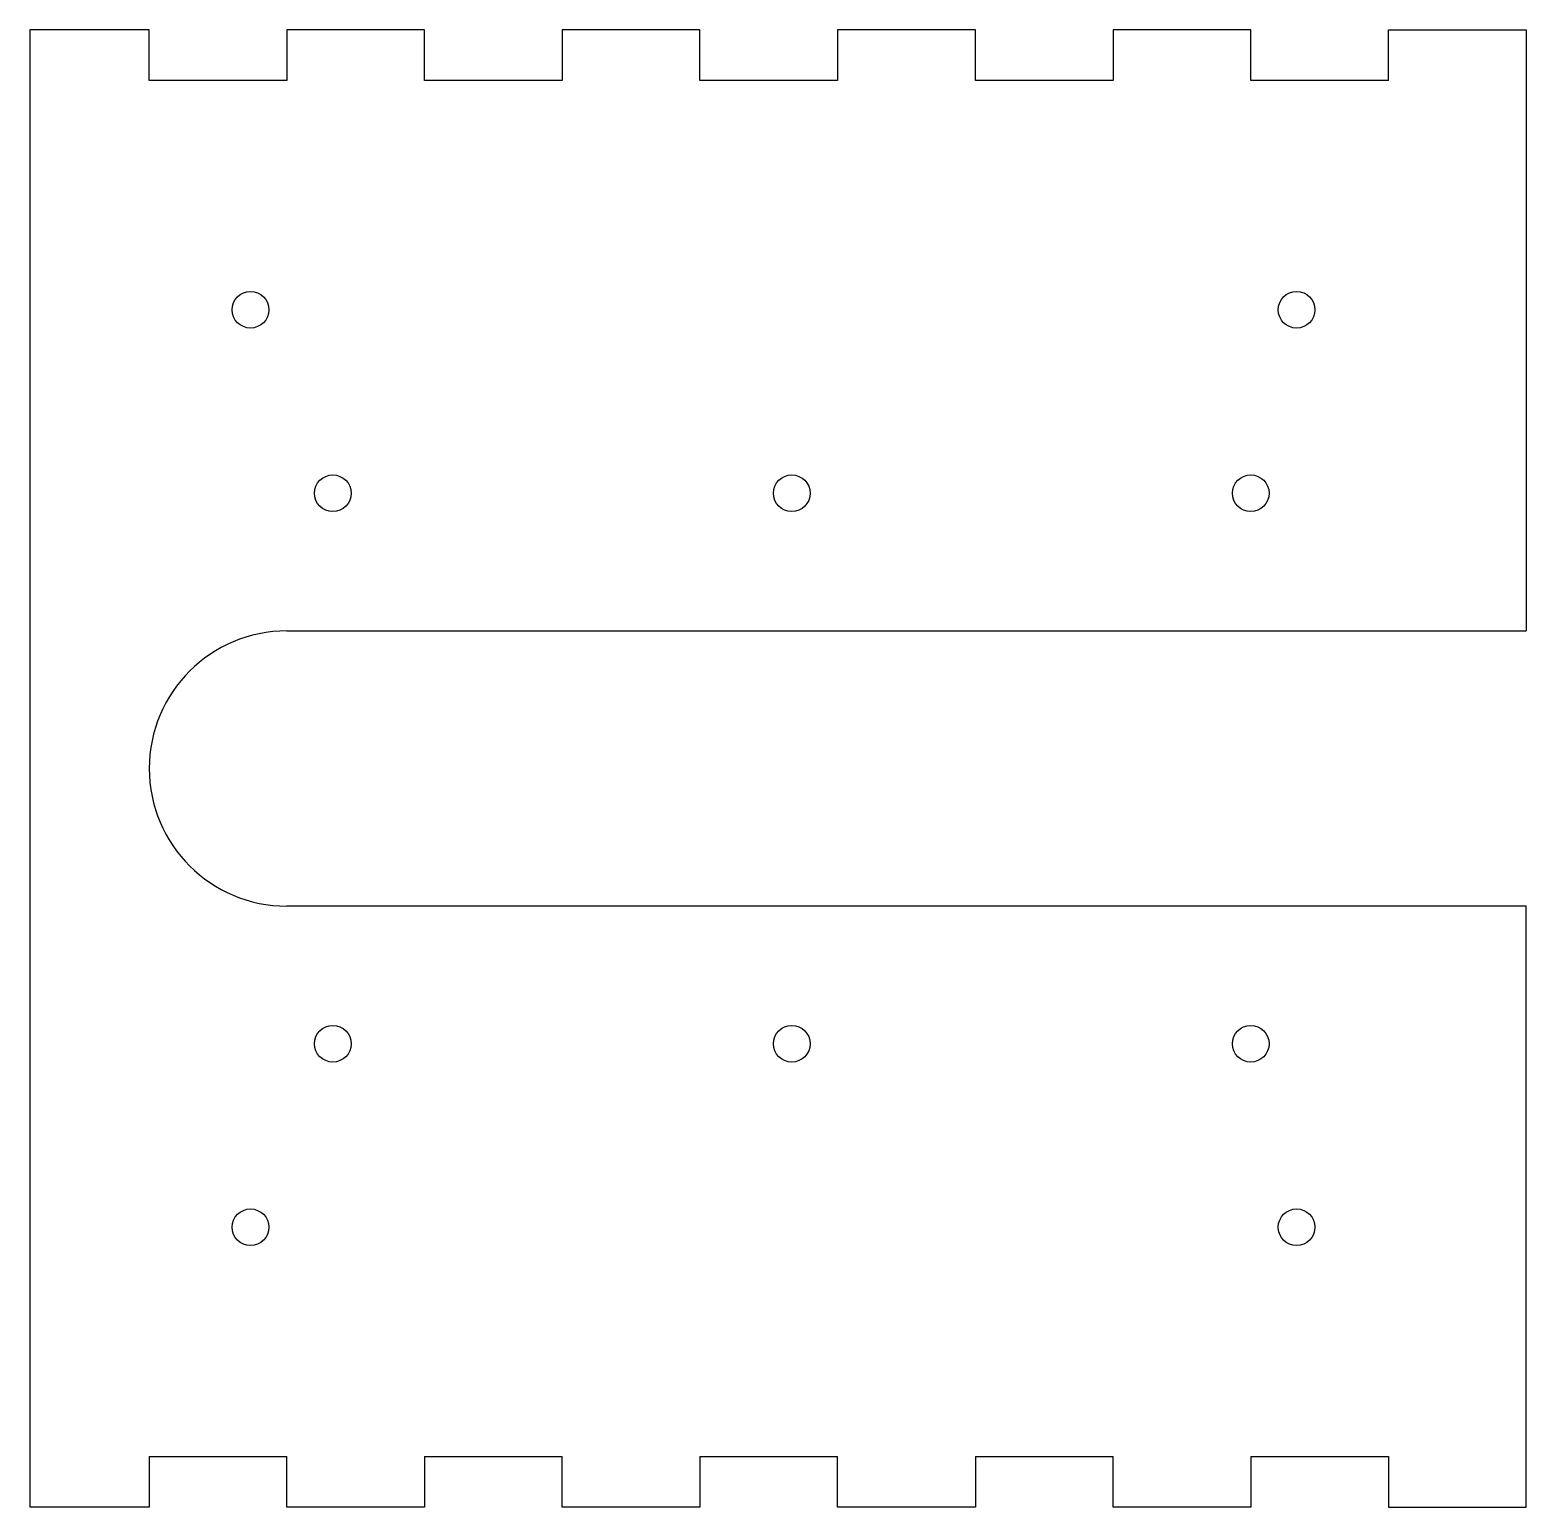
# Model space of a CAD drawing. Header units: inches. Extents: x 18 to 181, y 8 to 169.
import ezdxf

# ---------------------------------------------------------------- set-up
doc = ezdxf.new("R2010")
doc.units = ezdxf.units.IN
doc.header["$MEASUREMENT"] = 0

# ---------------------------------------------------------------- blocks, each defined once
blk = doc.blocks.new('back_housing')
for p, q in [((31.39, 169.18), (18.39, 169.18)), ((18.39, 169.18), (18.39, 8.18)), ((31.39, 163.68), (31.39, 169.18)), ((61.39, 169.18), (46.39, 169.18)), ((46.39, 169.18), (46.39, 163.68)), ((61.39, 163.68), (61.39, 169.18)), ((91.39, 169.18), (76.39, 169.18)), ((76.39, 169.18), (76.39, 163.68)), ((91.39, 163.68), (91.39, 169.18)), ((121.39, 169.18), (106.39, 169.18)), ((106.39, 169.18), (106.39, 163.68)), ((121.39, 163.68), (121.39, 169.18)), ((151.39, 169.18), (136.39, 169.18)), ((136.39, 169.18), (136.39, 163.68)), ((151.39, 163.68), (151.39, 169.18)), ((166.39, 163.68), (166.39, 169.18)), ((166.39, 169.18), (181.39, 169.18)), ((181.39, 169.18), (181.39, 103.68)), ((46.39, 163.68), (31.39, 163.68)), ((76.39, 163.68), (61.39, 163.68)), ((106.39, 163.68), (91.39, 163.68)), ((136.39, 163.68), (121.39, 163.68)), ((166.39, 163.68), (151.39, 163.68)), ((46.39, 103.68), (181.39, 103.68)), ((181.39, 73.68), (46.39, 73.68)), ((181.39, 8.18), (181.39, 73.68)), ((31.39, 13.68), (46.39, 13.68)), ((31.39, 13.68), (31.39, 8.18)), ((46.39, 8.18), (46.39, 13.68)), ((61.39, 13.68), (76.39, 13.68)), ((61.39, 13.68), (61.39, 8.18)), ((76.39, 8.18), (76.39, 13.68)), ((91.39, 13.68), (106.39, 13.68)), ((91.39, 13.68), (91.39, 8.18)), ((106.39, 8.18), (106.39, 13.68)), ((121.39, 13.68), (136.39, 13.68)), ((121.39, 13.68), (121.39, 8.18)), ((136.39, 8.18), (136.39, 13.68)), ((151.39, 13.68), (166.39, 13.68)), ((151.39, 13.68), (151.39, 8.18)), ((166.39, 13.68), (166.39, 8.18)), ((31.39, 8.18), (18.39, 8.18)), ((61.39, 8.18), (46.39, 8.18)), ((91.39, 8.18), (76.39, 8.18)), ((121.39, 8.18), (106.39, 8.18)), ((151.39, 8.18), (136.39, 8.18)), ((166.39, 8.18), (181.39, 8.18))]:
    blk.add_line(p, q)
for centre in [(42.42, 138.68), (156.39, 138.68), (51.39, 118.68), (101.39, 118.68), (151.39, 118.68), (51.39, 58.68), (101.39, 58.68), (151.39, 58.68), (42.42, 38.68), (156.39, 38.68)]:
    blk.add_circle(centre, 2)
blk.add_arc((46.39, 88.68), 15, 90, 270)

msp = doc.modelspace()

# ---------------------------------------------------------------- block references
msp.add_blockref('back_housing', (0, 0))

doc.saveas('drawing.dxf')
